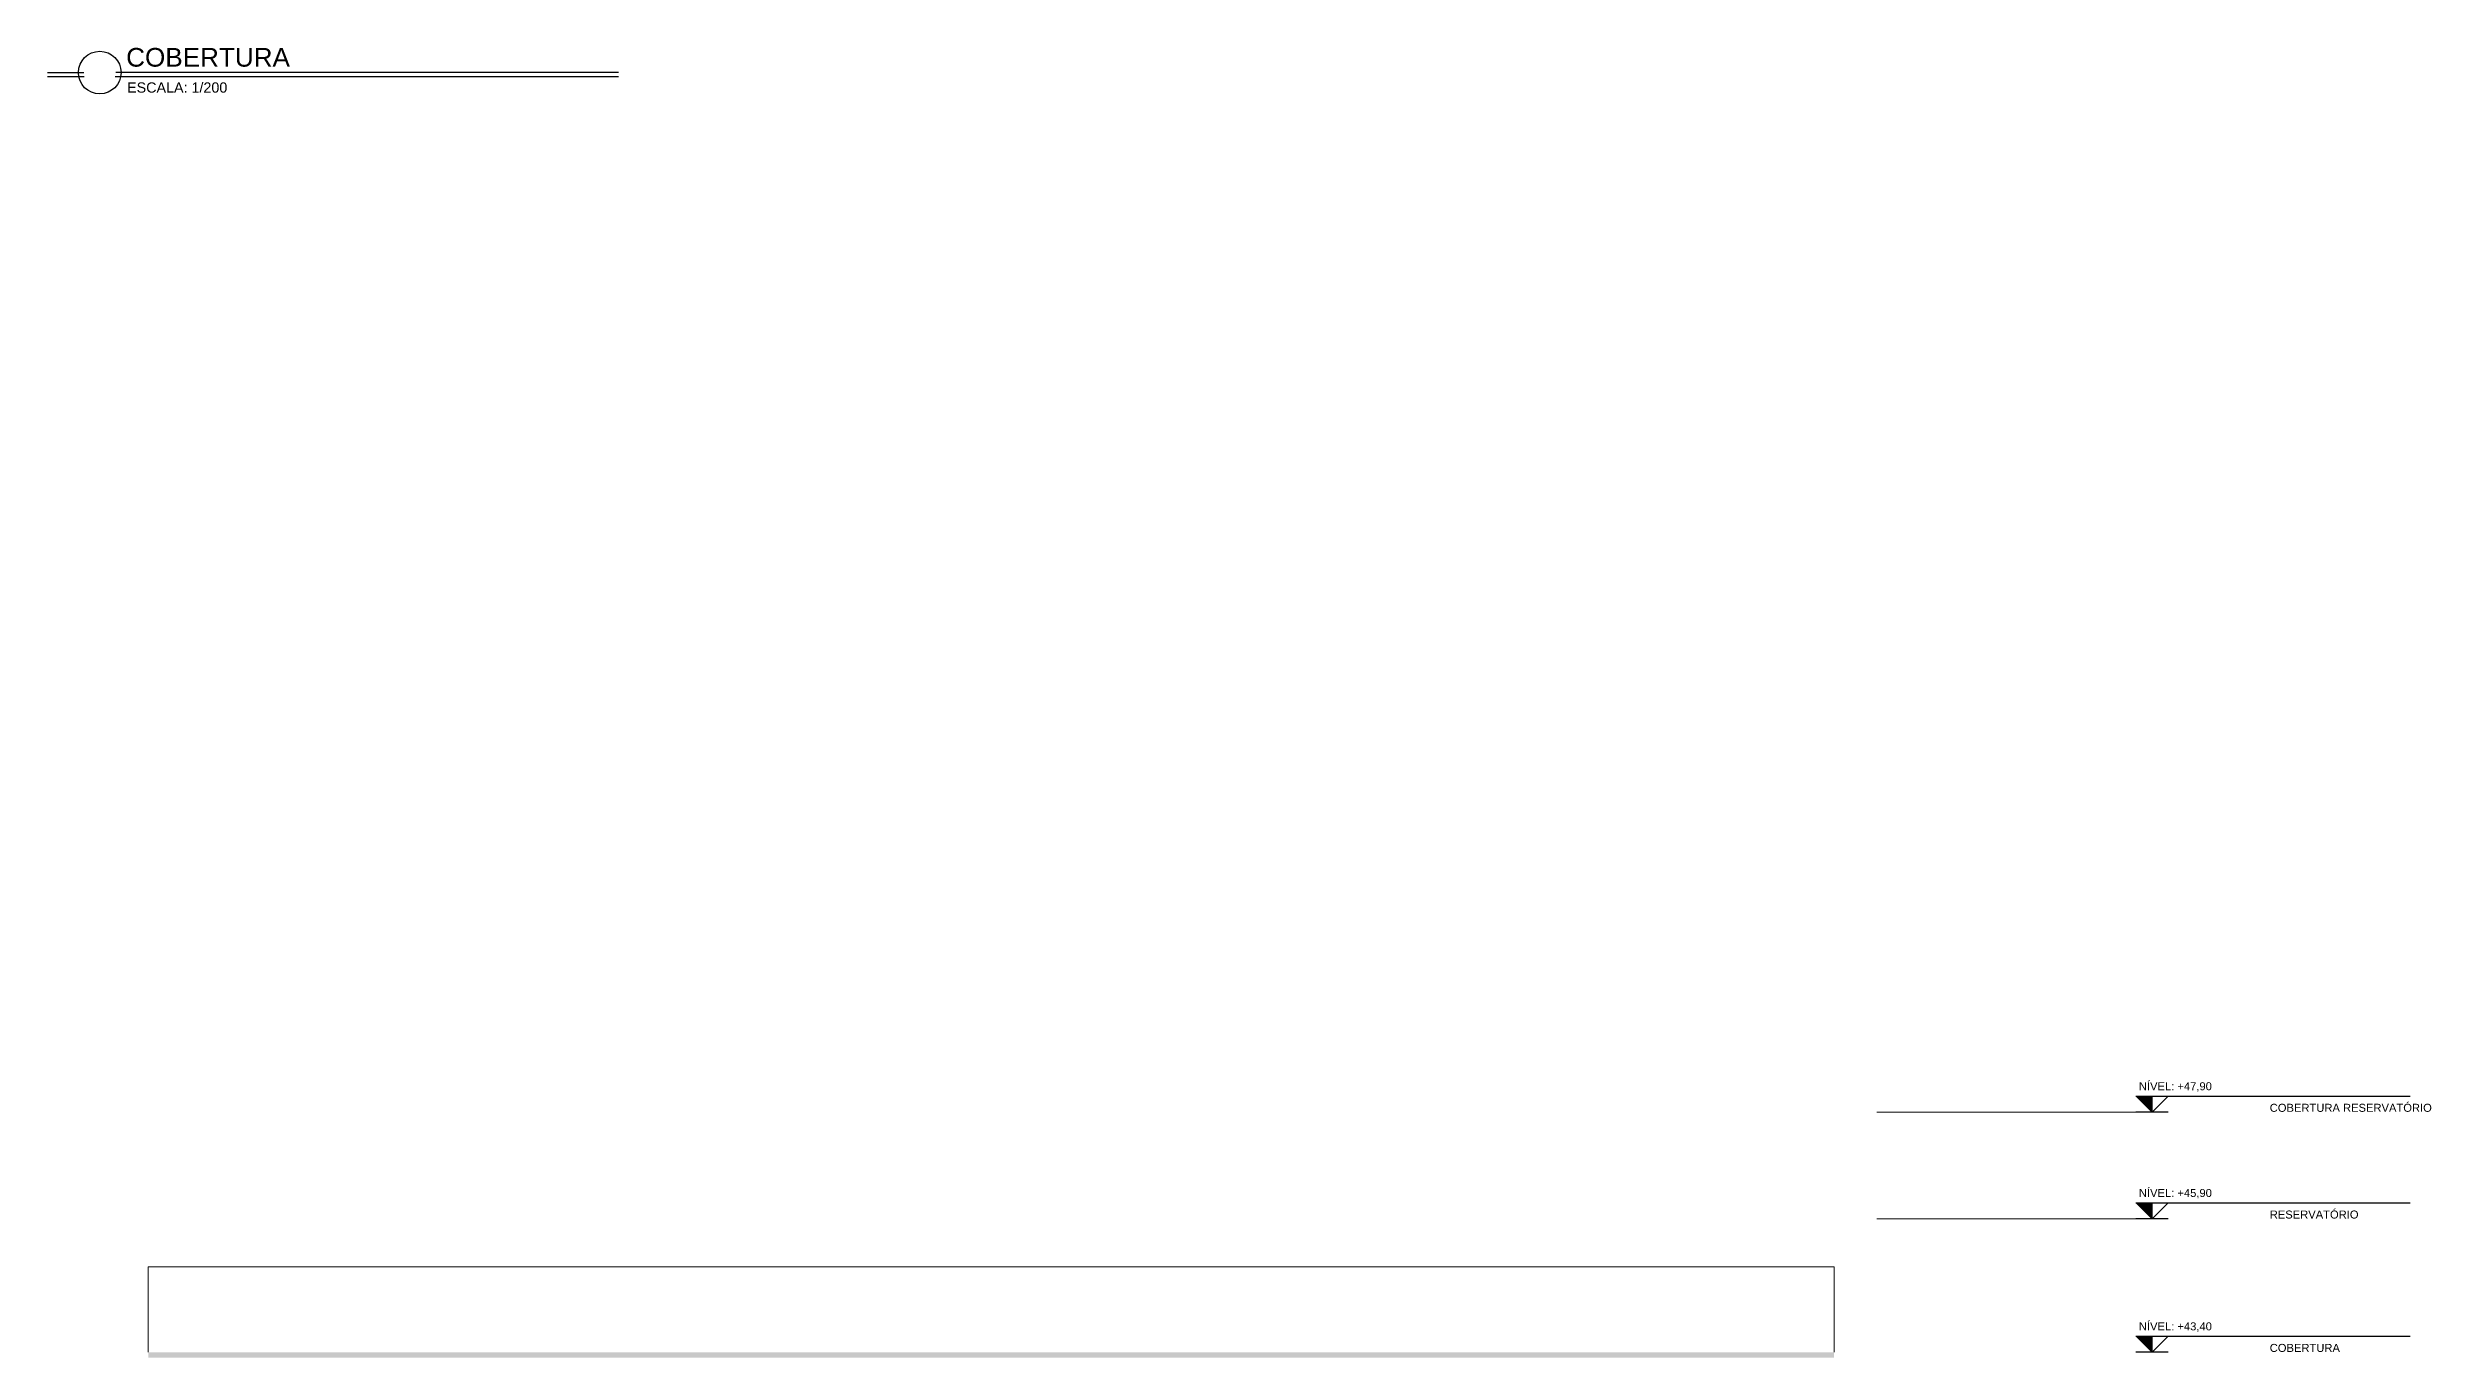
# Model space of a CAD drawing. Header units: millimetres. Extents: x -51 to 151, y -74 to 104.
# Drawn here: x 67.38 to 112.06, y -26.35 to -1.9 of the extents above; entities that cross this region are included whole.
import ezdxf
from ezdxf.enums import TextEntityAlignment as Align

# ---------------------------------------------------------------- set-up
doc = ezdxf.new("R2010")
doc.units = ezdxf.units.MM
doc.header["$LTSCALE"] = 15
doc.layers.add('Text', color=3, linetype='Continuous')
doc.styles.add('DM-TXT-100', font='arial.ttf', dxfattribs={"height": 0.2})
doc.styles.add('PADRAO', font='arial.ttf', dxfattribs={"height": 0.1})
doc.styles.add('SANSSERIF', font='sas_____.pfb')

# ---------------------------------------------------------------- blocks, each defined once
blk = doc.blocks.new('SIMBOLO NIVEL CORTE')
blk.add_hatch(color=1).paths.add_polyline_path([(0.3, 0.3), (0, 0.3), (0, 0)])
at = {"color": 1}
for p, q in [((0.301, 0.3), (-4.838, 0.3)), ((-0.301, 0), (0.301, 0)), ((0, 0), (0, 0.3))]:
    blk.add_line(p, q, dxfattribs=at)
blk.add_lwpolyline([(-0.3, 0.3), (0, 0), (0.3, 0.3)], dxfattribs=at)
at = {"layer": 'Text'}
for tag, p, height, style in [('PAVIMENTOXX', (-4.838, 0.412), 0.22, 'PADRAO'), ('PAVIMENTOXXXXX', (-4.838, 0.008), 0.18, 'DM-TXT-100')]:
    blk.add_attdef(tag, p, '', height=height, dxfattribs=dict(at, style=style))
at = {"layer": 'Text', "style": 'DM-TXT-100'}
blk.add_attdef('NIVELXXXXX', text='', height=0.18, dxfattribs=at).set_placement((0.246, 0.412), align=Align.RIGHT)
blk = doc.blocks.new('01')
at = {"color": 1, "lineweight": -3}
for p, q in [((759112, -50321), (759788, -50321)), ((759796, -50401), (759112, -50401)), ((769811, -50401), (760379, -50401)), ((769811, -50321), (760388, -50321))]:
    blk.add_line(p, q, dxfattribs=at)
blk.add_circle((760088, -50321), 400, dxfattribs=at)

msp = doc.modelspace()

# ---------------------------------------------------------------- hatches: boundary and pattern name
at = {"linetype": 'Continuous', "lineweight": 13}
h = msp.add_hatch(color=256, dxfattribs=at)
h.dxf.hatch_style = 1
h.paths.add_polyline_path([(69.266, -26.347), (69.266, -26.447), (100.866, -26.447), (100.866, -26.547), (100.866, -26.347)])

# ---------------------------------------------------------------- linework, layer by layer
for p, q in [((69.266, -26.347), (69.266, -24.747)), ((69.266, -24.747), (100.866, -24.747)), ((100.866, -24.747), (100.866, -26.347))]:
    msp.add_line(p, q, dxfattribs=at)
for points in [[(106.524, -21.847), (101.666, -21.847)], [(106.524, -23.847), (101.666, -23.847)]]:
    msp.add_lwpolyline(points, dxfattribs=at)

# ---------------------------------------------------------------- block references
at = {"linetype": 'Continuous', "lineweight": 13, "xscale": 0.001, "yscale": 0.001, "zscale": 0.001}
msp.add_blockref('01', (-691.733, 47.956), dxfattribs=at)
at = {"layer": 'Text', "linetype": 'Continuous', "lineweight": 13}
ref = msp.add_blockref('SIMBOLO NIVEL CORTE', (106.825, -21.847), dxfattribs=dict(at, xscale=-1))
ref.add_attrib('NIVELXXXXX', 'NÍVEL: +47,90', dxfattribs={"layer": '0', "height": 0.15, "style": 'DM-TXT-100'}).set_placement((107.947, -21.436), align=Align.RIGHT)
ref.add_attrib('PAVIMENTOXXXXX', 'COBERTURA RESERVATÓRIO', (109.031, -21.84), dxfattribs={"layer": '0', "height": 0.15, "style": 'DM-TXT-100'})
ref = msp.add_blockref('SIMBOLO NIVEL CORTE', (106.825, -23.847), dxfattribs=dict(at, xscale=-1))
ref.add_attrib('NIVELXXXXX', 'NÍVEL: +45,90', dxfattribs={"layer": '0', "height": 0.15, "style": 'DM-TXT-100'}).set_placement((107.947, -23.436), align=Align.RIGHT)
ref.add_attrib('PAVIMENTOXXXXX', 'RESERVATÓRIO', (109.031, -23.84), dxfattribs={"layer": '0', "height": 0.15, "style": 'DM-TXT-100'})
ref = msp.add_blockref('SIMBOLO NIVEL CORTE', (106.825, -26.347), dxfattribs=dict(at, xscale=-1))
ref.add_attrib('NIVELXXXXX', 'NÍVEL: +43,40', dxfattribs={"layer": '0', "height": 0.15, "style": 'DM-TXT-100'}).set_placement((107.947, -25.936), align=Align.RIGHT)
ref.add_attrib('PAVIMENTOXXXXX', 'COBERTURA', (109.031, -26.34), dxfattribs={"layer": '0', "height": 0.15, "style": 'DM-TXT-100'})

# ---------------------------------------------------------------- texts
at = {"color": 3, "lineweight": -3, "style": 'SANSSERIF'}
for s, height, p in [('COBERTURA', 0.35, (68.851, -2.253)), ('ESCALA: 1/200', 0.192, (68.868, -2.74))]:
    msp.add_text(s, height=height, dxfattribs=at).set_placement(p)

doc.saveas('drawing.dxf')
